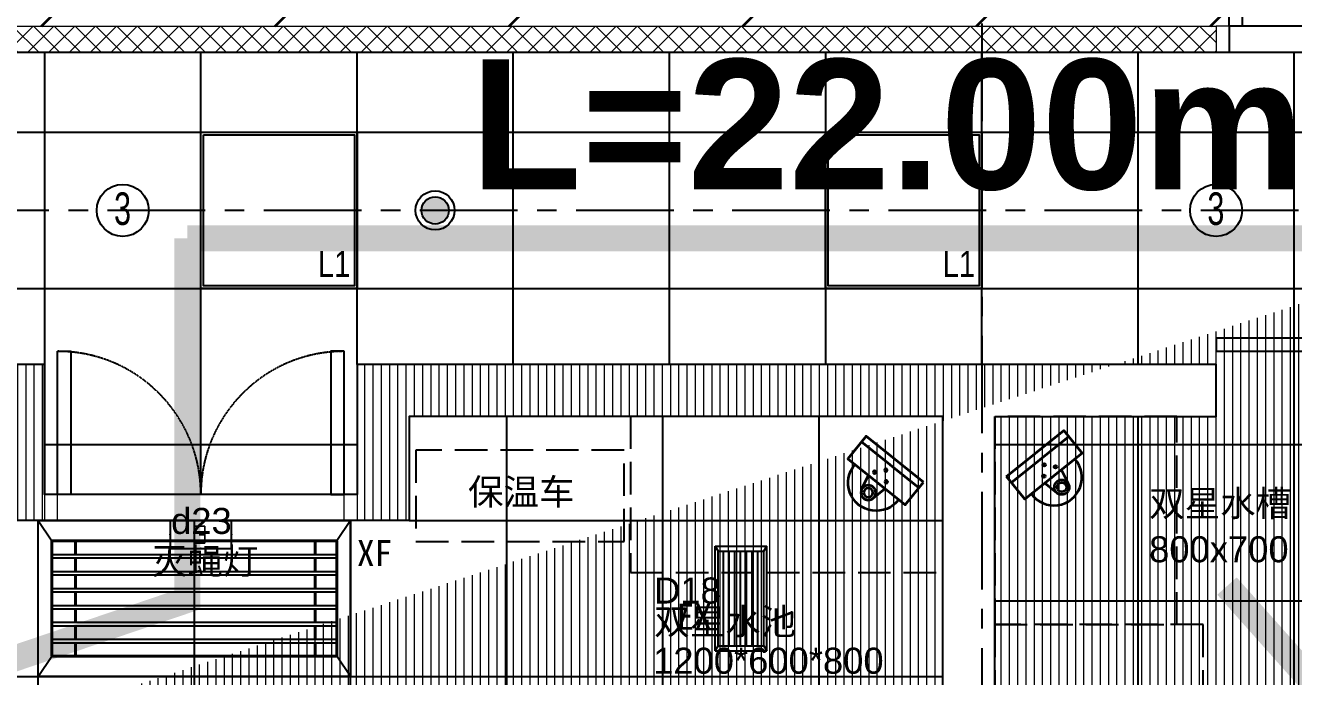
# Model space of a CAD drawing. Header units: millimetres. Extents: x -6033 to 120673, y -816267322945 to 90533.
# Drawn here: x 80706 to 85578, y 68390 to 70893 of the extents above; entities that cross this region are included whole.
import ezdxf
from ezdxf.enums import TextEntityAlignment as Align

# ---------------------------------------------------------------- set-up
doc = ezdxf.new("R2010")
doc.units = ezdxf.units.MM
for name, pattern in [('Hidden', [7.14375, 4.7625, -2.38125]), ('I-AR$0$CENTER', [2, 1.25, -0.25, 0.25, -0.25]), ('I-CEILING$0$CENTER', [2, 1.25, -0.25, 0.25, -0.25]), ('I-PLAN$0$ACAD_ISO02W100', [15, 12, -3]), ('I-PLAN$0$DASH', [0.35, 0.25, -0.1])]:
    doc.linetypes.add(name, pattern=pattern)
for name, color, linetype, lineweight in [('I-AR$0$GZET_COL_GRID_1-200_轴线', 8, 'I-AR$0$CENTER', 25), ('I-AR$0$I-SCOPE', 252, 'Continuous', 35), ('I-CEILING$0$_ACM-A-DETL', 7, 'Continuous', 9), ('I-CEILING$0$_ACM-E-EQMT-SECT', 3, 'Continuous', 35), ('I-PLAN$0$_ACM-A-WALL-HACH', 251, 'Continuous', 9), ('I-PLAN$0$I-PL-WALL-FHINISH', 73, 'Continuous', 13), ('I-PLAN$0$I-WALL', 6, 'Continuous', 13)]:
    doc.layers.add(name, color=color, linetype=linetype, lineweight=lineweight)
for name, color, linetype in [('I-CEILING$0$0-LIGHT-RC', 1, 'Continuous'), ('I-CEILING$0$0-LIGHT-TXT', 90, 'Continuous'), ('I-CEILING$0$EQUIP_喷头', 90, 'Continuous'), ('I-CEILING$0$I-GRID', 252, 'I-CEILING$0$CENTER'), ('I-CEILING$0$I-RCP', 2, 'Continuous'), ('I-CEILING$0$I-RCP-AIR', 64, 'Continuous'), ('I-CEILING$0$I-RCP-REF', 3, 'Continuous'), ('I-CEILING$0$RC-Hatch【天花填充】', 251, 'Continuous'), ('I-PLAN$0$I-PL-DOOR', 2, 'Continuous'), ('I-PLAN$0$I-PL-FURN', 1, 'I-PLAN$0$DASH'), ('I-PLAN$0$I—平面—门', 1, 'Continuous'), ('I-PLAN$0$L-ELEV-MARK', 253, 'Continuous'), ('流线', 10, 'Continuous')]:
    doc.layers.add(name, color=color, linetype=linetype)
doc.styles.add('I-CEILING$0$1层应急疏散照明平面图$0$_TEL_DIM', font='SIMPLEX', dxfattribs={"width": 0.8, "height": 3.5, "bigfont": 'HZTXT'})
doc.styles.add('I-CEILING$0$_TEL_ATTDEF', font='GBENOR', dxfattribs={"width": 0.8, "height": 3, "bigfont": 'GBCBIG'})
doc.styles.add('I-CEILING$0$hztxt', font='ROS.shx', dxfattribs={"width": 0.7, "bigfont": 'HZTXT.shx'})
doc.styles.add('I-CEILING$0$I-CEILING$0$ar', font='arial.ttf', dxfattribs={"width": 0.8})
doc.styles.add('I-CEILING$0$黑体', font='simhei.ttf', dxfattribs={"height": 600})
doc.styles.add('I-PLAN$0$Arial', font='ARIALUNI.ttf')
doc.styles.add('Key PLAN$0$Arial_B_2', font='arialbd.ttf', dxfattribs={"height": 5})

# ---------------------------------------------------------------- blocks, each defined once
blk = doc.blocks.new('I-AR$0$海龙_1211170131')
at = {"layer": 'I-AR$0$GZET_COL_GRID_1-200_轴线', "ltscale": 300}
blk.add_line((84155, 86275), (84155, 63715), dxfattribs=at)
blk = doc.blocks.new('I-AR')
at = {"layer": 'I-AR$0$I-SCOPE'}
h = blk.add_hatch(dxfattribs=at)
h.set_pattern_fill('ANSI31', color=256, scale=200)
h.paths.add_polyline_path([(63300, 72640), (66630, 72640), (66630, 70889.4), (90600, 70890), (90600, 66390), (96650, 66390), (96650, 24876.4), (18340, 24876.4), (18340, 66390), (48090, 66390), (48090, 72640), (51400, 72640), (51400, 72649.9), (52869.5, 72649.9), (52869.5, 72640), (55240, 72640), (55240, 72790), (59460, 72790), (59460, 72640), (61830.5, 72640), (61830.5, 72649.9), (63300, 72649.9)], flags=16)
h.paths.add_polyline_path([(7330, 0), (7330, -1770), (11180, -1770), (11180, 0), (18450, 0), (18450, 2900), (27550, 2900), (27550, 18090), (37037.3, 18090), (37037.3, 17350), (96200, 17350), (96200, 18120), (114640, 18120), (114640, 84500), (0, 84500), (0, 0)])
at = {"layer": 'I-AR$0$GZET_COL_GRID_1-200_轴线'}
blk.add_blockref('I-AR$0$海龙_1211170131', (225, 225), dxfattribs=at)
blk = doc.blocks.new('I-PLAN$0$A$Cb0921e6b')
at = {"layer": 'I-PLAN$0$I-PL-WALL-FHINISH'}
for points in [[(0, 0), (50, 0), (50, 100), (0, 100)], [(1200, 0), (1150, 0), (1150, 100), (1200, 100)]]:
    blk.add_lwpolyline(points, close=True, dxfattribs=at)
at = {"layer": 'I-PLAN$0$I—平面—门'}
for points in [[(50, 650), (100, 650), (100, 100), (50, 100)], [(1150, 650), (1100, 650), (1100, 100), (1150, 100)]]:
    blk.add_lwpolyline(points, close=True, dxfattribs=at)
at = {"layer": 'I-PLAN$0$I—平面—门', "color": 252, "linetype": 'I-PLAN$0$DASH', "ltscale": 5}
for centre, start, end in [((50, 100), 0, 90), ((1150, 100), 90, 180)]:
    blk.add_arc(centre, 550, start, end, dxfattribs=at)
blk = doc.blocks.new('I-PLAN')
at = {"layer": 'I-PLAN$0$_ACM-A-WALL-HACH'}
h = blk.add_hatch(dxfattribs=at)
h.set_pattern_fill('多孔材料', color=256, scale=20, pattern_type=2)
h.set_pattern_definition([(45, (136296.48, -6509.47), (-40.00004, 40.00004), []), (135, (136296.48, -6509.47), (-40.00004, -40.00004), [])])
h.paths.add_polyline_path([(85280, 70890), (85280, 70790), (66970, 70790), (66970, 70890)])
h = blk.add_hatch(dxfattribs=at)
h.set_pattern_fill('ANSI31', color=256, scale=10, angle=45)
h.paths.add_polyline_path([(88260, 70790), (88260, 70890), (88030, 70890), (88030, 70790), (88230, 70790)], flags=17)
h.paths.add_polyline_path([(79671.5, 69390), (78155, 69390), (78155, 68990), (77955, 68990), (77955, 69590), (79671.5, 69590)], flags=17)
h.paths.add_polyline_path([(80271.5, 69390), (80271.5, 69590), (80780, 69590), (80780, 68990), (80580, 68990), (80580, 69390)], flags=17)
h.paths.add_polyline_path([(74580, 69590), (73930, 69590), (73930, 69390), (74580, 69390)])
h.paths.add_polyline_path([(68780, 69590), (69430, 69590), (69430, 69390), (68780, 69390)])
h.paths.add_polyline_path([(87280, 66490), (87480, 66490), (87480, 66390), (87280, 66390)])
h.paths.add_polyline_path([(82180, 68990), (82180, 69390), (84230, 69390), (84230, 66490), (84430, 66490), (84430, 69390), (85280, 69390), (85280, 69590), (81980, 69590), (81980, 68990)])
h.paths.add_polyline_path([(87480, 67390), (87480, 69390), (88280, 69390), (88280, 69590), (88080, 69590), (86480, 69590), (86480, 69390), (87280, 69390), (87280, 67390)], flags=17)
h.paths.add_polyline_path([(72130, 68170), (72130, 66490), (72330, 66490), (72330, 67870), (73130, 67870), (73130, 68070), (72330, 68070), (72330, 68170)])
h.paths.add_polyline_path([(71230, 68170), (71230, 66390), (71030, 66390), (71030, 67870), (70230, 67870), (70230, 68070), (71030, 68070), (71030, 68170)])
h.paths.add_polyline_path([(72130, 69070), (72330, 69070), (72330, 69390), (73030, 69390), (73030, 69590), (72130, 69590)])
h.paths.add_polyline_path([(71230, 69070), (71030, 69070), (71030, 69390), (70330, 69390), (70330, 69590), (71230, 69590)])
h.paths.add_polyline_path([(67800, 69490), (67830, 69490), (67830, 69590), (67800, 69590)], flags=17)
h.paths.add_polyline_path([(76755, 69590), (75180, 69590), (75180, 69390), (75330, 69390), (75330, 66390), (75530, 66390), (75530, 69390), (76555, 69390), (76555, 68990), (76755, 68990)])
h.paths.add_polyline_path([(68180, 69590), (68180, 69390), (68030, 69390), (68030, 66520), (67780, 66520), (67780, 66390), (67400, 66390), (67400, 66720), (67830, 66720), (67830, 69590)])
edge = h.paths.add_edge_path()
edge.add_line((89860, 70890), (88860, 70890))
edge.add_line((75530, 66520), (84230, 66520))
edge.add_line((75530, 66720), (84230, 66720))
at = {"layer": 'I-PLAN$0$I-PL-DOOR'}
blk.add_lwpolyline([(85280, 69640), (86480, 69640), (86480, 69690), (85280, 69690)], close=True, dxfattribs=at)
at = {"layer": 'I-PLAN$0$I-PL-FURN', "ltscale": 500}
for points in [[(83030, 69390), (83030, 68790), (84230, 68790), (84230, 69390)], [(84430, 68590), (85130, 68590), (85130, 69390), (84430, 69390)], [(82206.3, 68909.6), (83006.3, 68909.6), (83006.3, 69259.6), (82206.3, 69259.6)], [(84430, 67590), (85230, 67590), (85230, 68590), (84430, 68590)]]:
    blk.add_lwpolyline(points, close=True, dxfattribs=at)
at = {"layer": 'I-PLAN$0$I-WALL'}
for points in [[(85280, 70890), (85280, 70790), (66970, 70790), (66970, 70890), (85280, 70890)], [(80271.5, 69390), (80271.5, 69590), (80780, 69590), (80780, 68990), (80580, 68990), (80580, 69390), (80271.5, 69390)], [(82180, 68990), (82180, 69390), (84230, 69390), (84230, 66490), (84430, 66490), (84430, 69390), (85280, 69390), (85280, 69590), (81980, 69590), (81980, 68990), (82180, 68990)]]:
    blk.add_lwpolyline(points, dxfattribs=at)
blk.add_blockref('I-PLAN$0$A$Cb0921e6b', (80780, 68990))
at = {"layer": 'I-PLAN$0$L-ELEV-MARK'}
blk.add_blockref('I-PLAN$0$A$Cb0921e6b', (85280, 70790), dxfattribs=at)
at = {"layer": 'I-PLAN$0$I-PL-FURN', "linetype": 'I-PLAN$0$ACAD_ISO02W100', "char_height": 100, "attachment_point": 1, "style": 'I-PLAN$0$Arial'}
for s, insert, width in [('{\\fArial Unicode MS|b0|i0|c134|p34;保温车}', (82406.4, 69150.3), 151170.167), ('{\\fArial Unicode MS|b0|i0|c134|p34;双星水槽}', (85022.9, 69105.9), 151170.167), ('{\\fArial Unicode MS|b0|i0|c134|p34;d23\\P}', (81265.7, 69038.4), 302840.333), ('灭蝇灯', (81191.4, 68883.9), 151170.167), ('{\\fArial Unicode MS|b0|i0|c134|p34;800x700}', (85022.9, 68929.4), 151170.167), ('D18', (83121.3, 68770.9), 151170.167), ('双星水池', (83121.3, 68651.8), 151170.167), ('1200*600*800', (83117.4, 68501.2), 151170.167)]:
    blk.add_mtext(s, dxfattribs=dict(at, insert=insert, width=width))
blk = doc.blocks.new('I-CEILING$0$A$C9c5a774d')
at = {"layer": 'I-CEILING$0$0-LIGHT-RC'}
for points in [[(0, 600), (600, 600), (600, 0), (0, 0)], [(10, 590), (590, 590), (590, 10), (10, 10)]]:
    blk.add_lwpolyline(points, close=True, dxfattribs=at)
at = {"layer": 'I-CEILING$0$0-LIGHT-TXT', "style": 'I-CEILING$0$I-CEILING$0$ar', "width": 0.8}
blk.add_text('L1', height=100, dxfattribs=at).set_placement((449.9, 44.6))
blk = doc.blocks.new('*U498')
blk.add_blockref('I-CEILING$0$A$C9c5a774d', (-300, -300))
blk = doc.blocks.new('*U499')
at = {"layer": 'I-CEILING$0$I-RCP', "color": 0, "linetype": 'ByBlock', "lineweight": -2, "transparency": 16777216}
for p in [(12000, 0), (14400, 0)]:
    blk.add_blockref('*U498', p, dxfattribs=at)
blk = doc.blocks.new('I-CEILING$0$$风口$00000137')
for p, q in [((-110.7, 89.6), (110.7, 89.6)), ((-110.7, 89.6), (-110.7, -89.6)), ((-110.7, 89.6), (-99.9, 78.9)), ((110.7, 89.6), (99.9, 78.9)), ((110.7, 89.6), (110.7, -89.6)), ((-110.7, 78.9), (-110.7, 78.9)), ((-99.9, 78.9), (99.9, 78.9)), ((-99.9, 78.9), (-99.9, -78.9)), ((-99.9, 78.9), (-99.9, -78.9)), ((-99.9, 60.8), (99.9, 60.8)), ((99.9, 78.9), (99.9, -78.9)), ((-99.9, 40.9), (99.9, 40.9)), ((-99.9, 21.1), (99.9, 21.1)), ((-99.9, 1.2), (99.9, 1.2)), ((-99.9, -18.7), (99.9, -18.7)), ((-99.9, -38.6), (99.9, -38.6)), ((-110.7, -78.9), (-110.7, -78.9)), ((-99.9, -78.9), (-110.7, -89.6)), ((-99.9, -58.4), (99.9, -58.4)), ((-99.9, -78.9), (99.9, -78.9)), ((-99.9, -78.9), (99.9, -78.9)), ((99.9, -78.9), (110.7, -89.6)), ((-110.7, -89.6), (110.7, -89.6)), ((-110.7, -89.6), (110.7, -89.6))]:
    blk.add_line(p, q)
blk = doc.blocks.new('I-CEILING$0$$风口$00000105')
for p, q in [((-150, 50), (150, 50)), ((-150, 50), (-136.96, 36.96)), ((-150, -50), (-150, 50)), ((150, 50), (136.96, 36.96)), ((150, 50), (150, -50)), ((-136.96, 28.26), (136.96, 28.26)), ((-136.96, 26.09), (136.96, 26.09)), ((-136.96, 17.39), (136.96, 17.39)), ((-136.96, 15.22), (136.96, 15.22)), ((-136.96, 6.52), (136.96, 6.52)), ((-136.96, 4.35), (136.96, 4.35)), ((-136.96, -6.52), (136.96, -6.52)), ((-136.96, -15.22), (136.96, -15.22)), ((-136.96, -17.39), (136.96, -17.39)), ((-136.96, -26.09), (136.96, -26.09)), ((-136.96, -28.26), (136.96, -28.26)), ((-150, -50), (-136.96, -36.96)), ((150, -50), (136.96, -36.96)), ((150, -50), (-150, -50))]:
    blk.add_line(p, q)
at = {"lineweight": 40}
for p, q in [((-136.96, 36.96), (136.96, 36.96)), ((-136.96, -36.96), (-136.96, 36.96)), ((-114.26, 28.26), (-114.26, 36.96)), ((116.11, 36.96), (116.11, 28.26)), ((136.96, 36.96), (136.96, -36.96)), ((-114.26, 17.39), (-114.26, 26.09)), ((116.11, 26.09), (116.11, 17.39)), ((-114.26, 6.52), (-114.26, 15.22)), ((116.11, 15.22), (116.11, 6.52)), ((-114.26, -4.35), (-114.26, 4.35)), ((116.11, 4.35), (116.11, -4.35)), ((-114.26, -15.22), (-114.26, -6.52)), ((116.11, -6.52), (116.11, -15.22)), ((-114.26, -26.09), (-114.26, -17.39)), ((116.11, -17.39), (116.11, -26.09)), ((-114.26, -36.96), (-114.26, -28.26)), ((116.11, -28.26), (116.11, -36.96)), ((-136.96, -36.96), (136.96, -36.96))]:
    blk.add_line(p, q, dxfattribs=at)
at = {"color": 0}
for p, q in [((0, 36.96), (0, 28.26)), ((0, 26.09), (0, 17.39)), ((0, 15.22), (0, 6.52)), ((0, 4.35), (0, -4.35)), ((0, -6.52), (0, -15.22)), ((0, -17.39), (0, -26.09)), ((0, -28.26), (0, -36.96))]:
    blk.add_line(p, q, dxfattribs=at)
at = {"lineweight": -3}
blk.add_line((-136.96, -4.35), (136.96, -4.35), dxfattribs=at)
blk = doc.blocks.new('I-CEILING$0$A$C81734cc7')
at = {"layer": 'I-CEILING$0$_ACM-A-DETL'}
h = blk.add_hatch(color=256, dxfattribs=at)
edge = h.paths.add_edge_path()
edge.add_arc((0, 0), 52.5, 0, 360)
for radius in [75, 52.5]:
    blk.add_circle((0, 0), radius)
blk = doc.blocks.new('I-CEILING$0$$equip_U$00000441(DESKTOP-CO1PE1H)')
blk.add_circle((0, 0), 0.4)
at = {"color": 1, "style": 'I-CEILING$0$hztxt', "width": 0.7}
blk.add_text('3', height=0.5, dxfattribs=at).set_placement((-0.003, 0.027), align=Align.MIDDLE)
blk = doc.blocks.new('I-CEILING$0$1层应急疏散照明平面图$0$$equip$00002534')
for p, q in [((-0.72, 0.66), (-0.72, 0)), ((0.72, 0.66), (-0.72, 0.66)), ((0.72, 0), (0.72, 0.66)), ((-0.72, 0), (0.72, 0))]:
    blk.add_line(p, q)
at = {"const_width": 0.04}
blk.add_lwpolyline([(-0.72, 0.66), (-0.72, 0), (0.72, 0), (0.72, 0.66), (-0.72, 0.66), (-0.72, 0)], dxfattribs=at)
for p in [(0, 0.66), (-0.72, 0.33), (0.72, 0.33), (0, 0)]:
    blk.add_point(p)
at = {"color": 7, "style": 'I-CEILING$0$1层应急疏散照明平面图$0$_TEL_DIM'}
blk.add_attdef('$TEXT$', text='', height=0.4, dxfattribs=at).set_placement((0, 0.33), align=Align.MIDDLE_CENTER)
at = {"color": 7, "style": 'I-CEILING$0$1层应急疏散照明平面图$0$_TEL_DIM', "flags": 1}
blk.add_attdef('A', text='', height=0.00002, dxfattribs=at).set_placement((0, 0), align=Align.MIDDLE_CENTER)
blk = doc.blocks.new('I-CEILING$0$彩色半球摄像机')
for points in [[(-3.5, 14.8, 1), (7.2, 14.8, 1)], [(-32.5, -18.6, 1), (-21.8, -18.5, 1)], [(25.5, -18.6, 1), (36.2, -18.5, 1)]]:
    blk.add_hatch(color=256).paths.add_polyline_path(points)
for p, q in [((-139.3, 40.6), (142.9, 40.6)), ((-27.5, -100.9), (-40.5, -42)), ((28.2, -100.9), (41.2, -42))]:
    blk.add_line(p, q)
blk.add_lwpolyline([(-139.3, 69.8), (142.9, 69.8), (142.9, -42), (-139.3, -42)], close=True)
for centre, radius in [((1.8, 14.8), 5.37), ((-27.2, -18.5), 5.37), ((30.8, -18.5), 5.37), ((0.3, -94.7), 28.5), ((0.3, -94.7), 17.8)]:
    blk.add_circle(centre, radius)
blk.add_arc((0.3, -46.1), 107.7, 177.807, 2.193)
blk = doc.blocks.new('I-CEILING')
at = {"layer": 'I-CEILING$0$RC-Hatch【天花填充】'}
h = blk.add_hatch(dxfattribs=at)
h.set_pattern_fill('_USER', color=256, scale=600, double=1, pattern_type=0)
h.set_pattern_definition([(0, (81980, 70481.47), (0, 600), []), (90, (81980, 70481.47), (-600, 4e-14), [])])
h.paths.add_polyline_path([(84430, 69390), (85280, 69390), (85280, 69590), (81980, 69590), (81980, 69090), (80780, 69090), (80780, 69590), (77955, 69590), (77955, 69090), (76755, 69090), (76755, 69590), (66630, 69590), (66630, 70790), (88030, 70790), (88030, 69590), (86480, 69590), (86480, 69390), (87280, 69390), (87280, 66390), (85430, 66390), (85430, 66490), (84430, 66490)])
h = blk.add_hatch(dxfattribs=at)
h.set_pattern_fill('_USER', color=256, scale=600, double=1, pattern_type=0)
h.set_pattern_definition([(0, (76555, 68990), (0, 600), []), (90, (76555, 68990), (-600, 4e-14), [])])
h.paths.add_polyline_path([(76555, 69390), (75530, 69390), (75530, 66720), (84230, 66720), (84230, 69390), (82180, 69390), (82180, 68990), (80580, 68990), (80580, 69390), (78155, 69390), (78155, 68990), (76555, 68990)])
at = {"layer": 'I-CEILING$0$I-GRID', "ltscale": 300}
blk.add_lwpolyline([(88596.6, 70181.5), (66425.5, 70181.5)], dxfattribs=at)
at = {"layer": 'I-CEILING$0$I-RCP'}
for points in [[(86430, 70890), (85330, 70890), (85330, 70790), (86430, 70790)], [(76555, 69390), (75530, 69390), (75530, 66720), (84230, 66720), (84230, 69390), (82180, 69390), (82180, 68990), (80580, 68990), (80580, 69390), (78155, 69390), (78155, 68990), (76555, 68990)]]:
    blk.add_lwpolyline(points, close=True, dxfattribs=at)
blk.add_lwpolyline([(84430, 69390), (85280, 69390), (85280, 69590), (81980, 69590), (81980, 69090), (80780, 69090), (80780, 69590), (77955, 69590), (77955, 69090), (76755, 69090), (76755, 69590), (66630, 69590), (66630, 70790), (88030, 70790), (88030, 69590), (86480, 69590), (86480, 69390), (87280, 69390), (87280, 66390), (85430, 66390), (85430, 66490), (84430, 66490), (84430, 69390)], dxfattribs=at)
at = {"layer": 'I-CEILING$0$EQUIP_喷头'}
blk.add_blockref('I-CEILING$0$A$C81734cc7', (82280, 70181.5), dxfattribs=at)
at = {"layer": 'I-CEILING$0$I-RCP'}
blk.add_blockref('*U499', (69680, 70181.5), dxfattribs=at)
at = {"layer": 'I-CEILING$0$I-RCP-AIR', "xscale": 4, "yscale": 6}
blk.add_blockref('I-CEILING$0$$风口$00000105', (81355, 68690), dxfattribs=at)
at = {"layer": 'I-CEILING$0$I-RCP-AIR', "xscale": 1.818181818181818, "yscale": 1.111111111111111, "rotation": 90}
blk.add_blockref('I-CEILING$0$$风口$00000137', (83455, 68690), dxfattribs=at)
at = {"layer": 'I-CEILING$0$I-RCP-REF', "color": 1, "linetype": 'Continuous'}
ref = blk.add_blockref('I-CEILING$0$$equip_U$00000441(DESKTOP-CO1PE1H)', (81080, 70181.5), dxfattribs=dict(at, xscale=249.9999999999999, yscale=249.9999999999999, zscale=249.9999999999999))
ref.add_attrib('$TEXT$', 'REMARK', dxfattribs={"layer": 'I-CEILING$0$0-LIGHT-RC', "color": 7, "height": 0.005, "style": 'I-CEILING$0$_TEL_ATTDEF'}).set_placement((81080, 70181.5), align=Align.MIDDLE_CENTER)
ref = blk.add_blockref('I-CEILING$0$$equip_U$00000441(DESKTOP-CO1PE1H)', (85280, 70181.5), dxfattribs=dict(at, xscale=249.9999999999999, yscale=249.9999999999999, zscale=249.9999999999999))
ref.add_attrib('$TEXT$', 'REMARK', dxfattribs={"layer": 'I-CEILING$0$0-LIGHT-RC', "color": 7, "height": 0.005, "style": 'I-CEILING$0$_TEL_ATTDEF'}).set_placement((85280, 70181.5), align=Align.MIDDLE_CENTER)
at = {"layer": 'I-CEILING$0$I-RCP-REF', "linetype": 'Continuous'}
ref = blk.add_blockref('I-CEILING$0$1层应急疏散照明平面图$0$$equip$00002534', (81380, 68882.1), dxfattribs=dict(at, xscale=163.5000000000001, yscale=163.5000000000001, zscale=163.5000000000001))
ref.add_attrib('$TEXT$', 'E', dxfattribs={"layer": 'I-CEILING$0$0-LIGHT-RC', "color": 7, "height": 65.4, "rotation": 180, "style": 'I-CEILING$0$1层应急疏散照明平面图$0$_TEL_DIM'}).set_placement((81380, 68936), align=Align.MIDDLE_CENTER)
at = {"layer": 'I-CEILING$0$I-RCP-AIR', "style": 'I-CEILING$0$黑体'}
for s, p in [('XF', (82047.5, 68864.6)), ('EX', (83275.5, 68620.1, -2600))]:
    blk.add_text(s, height=100, dxfattribs=at).set_placement(p, align=Align.MIDDLE_CENTER)
for tag, p in [('R', (61966.4, 71748.9)), ('R', (61966.4, 66925.2)), ('R', (51736.1, 63924.8)), ('R', (62976.1, 63924.8)), ('S', (56433.6, 63065))]:
    blk.add_attdef(tag, text='', height=100, dxfattribs=at).set_placement(p, align=Align.MIDDLE_CENTER)
at = {"layer": 'I-CEILING$0$_ACM-E-EQMT-SECT', "rotation": 38.74706409752741}
blk.add_blockref('I-CEILING$0$彩色半球摄像机', (84627.9, 69191.4), dxfattribs=at)
at = {"layer": 'I-CEILING$0$_ACM-E-EQMT-SECT', "xscale": -1, "rotation": 321.2529359024726}
blk.add_blockref('I-CEILING$0$彩色半球摄像机', (84003.6, 69170.5), dxfattribs=at)

msp = doc.modelspace()

# ---------------------------------------------------------------- linework, layer by layer
at = {"layer": '流线', "color": 3, "linetype": 'Hidden', "ltscale": 100, "const_width": 100}
msp.add_lwpolyline([(92040, 77056.4), (85857.7, 71662.9), (85857.7, 70074.6), (88820.7, 70078.3), (88820.7, 66892.8), (87017.5, 66834.7), (85322.1, 68738.1)], dxfattribs=at)
at = {"layer": '流线', "color": 2, "linetype": 'Hidden', "ltscale": 100, "const_width": 100}
msp.add_lwpolyline([(81327.6, 70074.6), (81327.6, 68684.6), (75530, 66720)], dxfattribs=at)

# ---------------------------------------------------------------- block references
for name in ['I-AR', 'I-PLAN']:
    msp.add_blockref(name, (0, 0))

# ---------------------------------------------------------------- texts
at = {"layer": '流线', "color": 2, "linetype": 'Hidden', "ltscale": 100, "style": 'Key PLAN$0$Arial_B_2'}
msp.add_text('L=22.00m', height=500, dxfattribs=at).set_placement((82416.3, 70262.5))

# ---------------------------------------------------------------- next in the draw order: block references
msp.add_blockref('I-CEILING', (0, 0))

# ---------------------------------------------------------------- next in the draw order: linework, layer by layer
at = {"layer": '流线', "color": 2, "linetype": 'Hidden', "ltscale": 100, "const_width": 100}
msp.add_lwpolyline([(85857.7, 70074.6), (81327.6, 70074.6)], dxfattribs=at)

doc.saveas('drawing.dxf')
